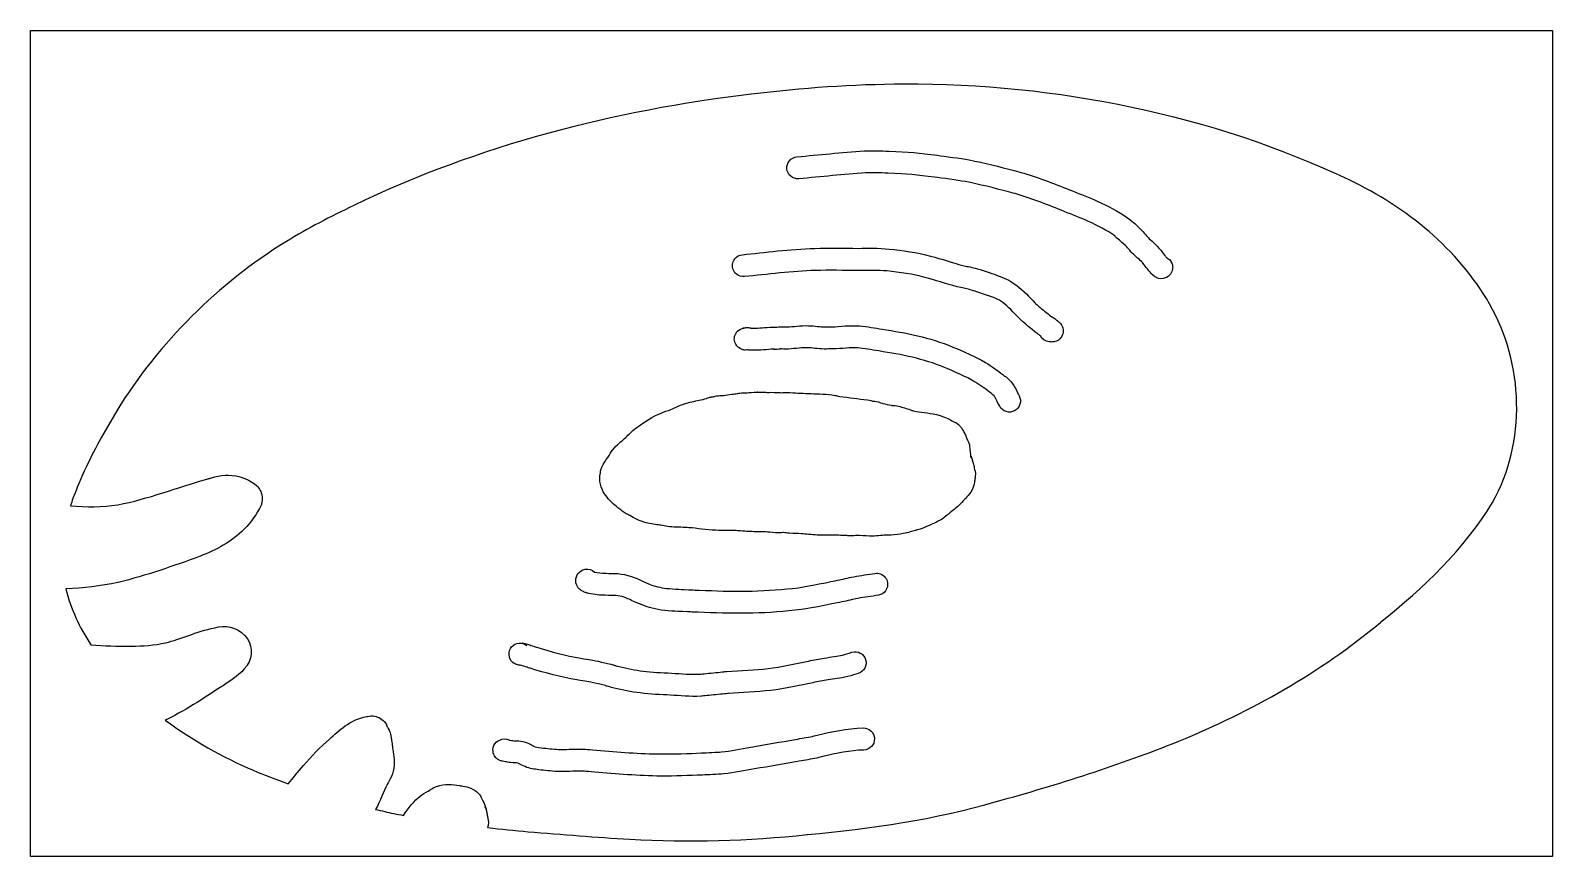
# Model space of a CAD drawing. Header units: millimetres. Extents: x 0 to 331, y 1 to 1072.
# Drawn here: x 0.5 to 331.5, y 578.5 to 758.2 of the extents above; entities that cross this region are included whole.
import ezdxf

# ---------------------------------------------------------------- set-up
doc = ezdxf.new("R2010")
doc.units = ezdxf.units.MM
doc.layers.add('Calque_1', color=7, linetype='CONTINUOUS')

msp = doc.modelspace()

# ---------------------------------------------------------------- linework, layer by layer
at = {"layer": 'Calque_1', "color": 5}
msp.add_lwpolyline([(0.499998, 758.20889), (158.07849, 758.20889), (331.49995, 758.20889), (331.49995, 578.51547), (0.499998, 578.51547)], close=True, dxfattribs=at)
at = {"layer": 'Calque_1', "color": 7}
for points in [[(190.3859, 746.50077), (190.3849, 746.50277)], [(157.25926, 744.33552), (157.24906, 744.33352)], [(287.29727, 725.68829), (287.29627, 725.69029)], [(248.40334, 708.09307), (248.40347, 708.09312)], [(317.76884, 698.76858), (317.76684, 698.77158), (317.7665, 698.77183)], [(224.67967, 694.1886), (224.67534, 694.18603)], [(224.93387, 692.0499), (224.69896, 691.56996)], [(214.50585, 680.68158), (214.50685, 680.67958)], [(214.50657, 680.68084), (214.50585, 680.68158)], [(19.252503, 675.50277), (15.918243, 669.74267)], [(203.50067, 670.84226), (203.50428, 670.84266)], [(203.50428, 670.84266), (203.50328, 670.84466)], [(39.358296, 660.73214), (39.184916, 660.67684)], [(157.05721, 649.21674), (157.04601, 649.21607)], [(182.12606, 621.35086), (182.12499, 621.35068)], [(183.82791, 605.0664), (183.82653, 605.06492)], [(99.5966, 588.7929), (99.3913, 589.30449)], [(108.74076, 583.92554), (108.75196, 583.92621)]]:
    msp.add_lwpolyline(points, dxfattribs=at)
for points in [[(70.792853, 720.14448)], [(248.40347, 708.09312)], [(224.67534, 694.18603)], [(186.37364, 639.24821)], [(182.12499, 621.35068)], [(183.28557, 605.82975)]]:
    msp.add_lwpolyline(points, close=True, dxfattribs=at)
for points in [[(190.3849, 746.50277), (179.33079, 746.48387), (168.26958, 745.66889), (157.25926, 744.33552)], [(287.29627, 725.69029), (257.1749, 739.91402), (223.69466, 746.61691), (190.3859, 746.50077)], [(157.24906, 744.33352), (127.37934, 740.80499), (97.866893, 733.17525), (70.792853, 720.14448)], [(167.17689, 730.72176), (171.99303, 731.14277), (176.86035, 731.69312), (181.80685, 731.99953)], [(181.80685, 731.99953), (183.68756, 732.11604), (185.47447, 732.01643), (187.15416, 731.94753)], [(187.15416, 731.94753), (191.57166, 731.76613), (193.68937, 731.56036), (197.7155, 731.05409)], [(164.99511, 728.12192), (164.879706, 729.442315), (165.856501, 730.606279), (167.17689, 730.72176)], [(197.7155, 731.05409), (199.29489, 730.85551), (202.74838, 730.3939), (204.62301, 730.04533)], [(204.62301, 730.04533), (207.9829, 729.42063), (211.22996, 728.57596), (214.43117, 727.7259)], [(167.59496, 725.94005), (166.274529, 725.824642), (165.110545, 726.801491), (164.99511, 728.12192)], [(182.10365, 727.20866), (177.31899, 726.91233), (172.4917, 726.36805), (167.59496, 725.94005)], [(186.95765, 727.15106), (185.2397, 727.22166), (183.61692, 727.30237), (182.10365, 727.20866)], [(197.11649, 726.29137), (193.1338, 726.79224), (191.29355, 726.97326), (186.95765, 727.15106)], [(203.74589, 725.32611), (202.18748, 725.61596), (198.63028, 726.101), (197.11649, 726.29137)], [(213.19948, 723.08661), (210.01561, 723.93204), (206.88651, 724.7422), (203.74589, 725.32611)], [(214.43117, 727.7259), (215.03736, 727.56495), (215.73577, 727.40786), (216.50225, 727.17328)], [(216.50225, 727.17328), (220.15808, 726.0542), (223.67031, 724.68224), (227.11883, 723.28523)], [(317.7665, 698.77183), (310.92061, 710.64926), (299.74414, 719.75366), (287.29727, 725.68829)], [(215.09685, 722.58348), (214.55458, 722.74951), (213.91615, 722.89631), (213.19948, 723.08661)], [(225.31602, 718.83594), (221.90652, 720.21737), (218.52443, 721.53432), (215.09685, 722.58348)], [(227.11883, 723.28523), (228.73722, 722.6295), (230.82481, 721.85809), (232.60472, 721.03558)], [(70.792853, 720.14448), (65.779823, 717.70211), (60.848753, 715.16156), (56.152413, 712.30046)], [(230.59059, 716.67852), (229.08381, 717.37495), (227.04077, 718.13719), (225.31602, 718.83594)], [(232.60472, 721.03558), (234.72389, 720.05628), (237.0312, 718.8953), (239.09751, 717.43156)], [(236.32216, 713.51455), (234.6654, 714.68814), (232.59272, 715.75333), (230.59059, 716.67852)], [(239.09751, 717.43156), (240.5426, 716.40797), (240.90472, 715.96236), (241.83971, 715.03532)], [(241.83971, 715.03532), (242.72079, 714.16184), (243.29345, 713.36796), (243.79306, 712.87881)], [(56.152413, 712.30046), (41.253123, 703.10517), (28.512043, 690.37238), (19.252503, 675.50277)], [(238.4595, 711.62657), (239.1088, 710.98275), (235.4341, 714.14372), (236.32216, 713.51455)], [(243.79306, 712.87881), (244.09637, 712.58186), (244.61619, 712.19371), (245.22594, 711.58239)], [(153.17483, 706.80071), (153.110941, 707.434045), (153.301273, 708.066819), (153.70395, 708.559816)], [(153.70395, 708.559816), (154.106626, 709.052813), (154.688661, 709.365646), (155.322, 709.42949)], [(155.322, 709.42949), (160.01607, 709.90332), (165.81855, 710.66293), (171.0294, 710.79348)], [(171.0294, 710.79348), (174.22739, 710.87358), (177.37785, 710.81398), (180.47817, 710.81208)], [(180.47817, 710.81208), (182.57856, 710.81108), (184.86193, 710.90038), (187.23708, 710.6603)], [(187.23708, 710.6603), (190.18355, 710.36247), (193.24952, 709.93326), (196.23921, 709.13756)], [(196.23921, 709.13756), (198.71525, 708.47852), (201.01007, 707.66578), (203.22782, 707.10153)], [(240.43443, 709.4491), (239.54072, 710.32404), (238.9631, 711.12732), (238.4595, 711.62657)], [(241.82701, 708.19267), (241.54053, 708.47987), (241.03812, 708.85807), (240.43443, 709.4491)], [(245.22594, 711.58239), (246.19102, 710.61503), (246.49963, 710.1343), (247.12499, 709.35874)], [(247.12499, 709.35874), (247.21099, 709.25178), (247.37145, 709.04986), (247.5483, 708.84055)], [(247.5483, 708.84055), (247.5792, 708.80705), (247.6109, 708.77815), (247.6472, 708.74135)], [(247.6472, 708.74135), (247.941806, 708.580509), (248.199399, 708.359661), (248.40334, 708.09307)], [(154.04473, 705.182606), (153.551636, 705.585256), (153.238717, 706.167317), (153.17483, 706.80071)], [(155.80407, 704.65373), (155.17069, 704.58971), (154.537824, 704.779956), (154.04473, 705.182606)], [(171.14975, 705.99502), (166.32308, 705.87407), (160.60855, 705.13853), (155.80407, 704.65373)], [(180.47554, 706.01192), (177.31748, 706.01392), (174.20805, 706.07172), (171.14975, 705.99502)], [(186.75435, 705.8843), (184.82117, 706.07966), (182.69536, 706.01047), (180.47554, 706.01192)], [(195.00458, 704.49908), (192.39252, 705.1943), (189.56983, 705.59974), (186.75435, 705.8843)], [(203.22782, 707.10153), (203.9781, 706.9106), (204.89759, 706.7658), (205.94373, 706.49218)], [(205.94373, 706.49218), (207.13643, 706.18017), (209.58638, 705.36172), (210.55796, 705.0061)], [(243.38813, 706.34554), (242.6493, 707.26164), (242.61358, 707.4041), (241.82701, 708.19267)], [(243.88284, 705.74087), (243.64372, 706.02305), (243.4226, 706.30263), (243.38813, 706.34554)], [(244.84378, 704.77287), (244.17616, 705.26963), (244.12144, 705.45841), (243.88284, 705.74087)], [(248.88117, 706.47913), (248.85097, 706.05389), (248.5669, 704.98826), (247.55778, 704.47391)], [(248.40347, 708.09312), (248.607566, 707.826489), (248.753443, 707.519999), (248.83167, 707.19346)], [(248.83167, 707.19346), (248.85637, 707.07674), (248.91187, 706.90462), (248.88117, 706.47913)], [(202.04454, 702.44972), (199.54262, 703.08637), (197.23101, 703.90659), (195.00458, 704.49908)], [(204.72944, 701.84873), (203.99068, 702.0419), (203.08215, 702.18572), (202.04454, 702.44972)], [(208.90838, 700.49859), (209.3814, 700.32544), (204.59035, 701.88503), (204.72944, 701.84873)], [(210.55796, 705.0061), (212.25098, 704.38651), (213.27454, 703.97604), (214.77433, 702.88633)], [(214.77433, 702.88633), (216.56657, 701.58407), (217.72073, 700.15582), (218.91018, 698.99502)], [(245.47804, 704.40511), (245.14268, 704.54537), (244.98923, 704.66475), (244.84378, 704.77287)], [(247.55778, 704.47391), (246.54876, 703.95959), (245.8135, 704.2649), (245.47804, 704.40511)], [(211.95271, 699.003), (210.72097, 699.89803), (210.62277, 699.87112), (208.90838, 700.49859)], [(215.55768, 695.56), (214.13264, 696.95065), (213.14331, 698.13802), (211.95271, 699.003)], [(218.91018, 698.99502), (219.52124, 698.39864), (220.56239, 697.51551), (221.33141, 696.91173)], [(318.42272, 655.54463), (325.89146, 668.5844), (325.23035, 685.77567), (317.76884, 698.76858)], [(218.36814, 693.13634), (217.48379, 693.83068), (216.39784, 694.74), (215.55768, 695.56)], [(221.33141, 696.91173), (222.01912, 696.37178), (222.3696, 696.09814), (222.56548, 695.94627)], [(222.56548, 695.94627), (222.58538, 695.93377), (222.64788, 695.90547), (222.66697, 695.89447)], [(222.68207, 695.88847), (222.67707, 695.89647), (222.61407, 695.91617), (222.60057, 695.92367)], [(222.60057, 695.92367), (222.60357, 695.91867), (222.62777, 695.90257), (222.63217, 695.89897)], [(222.63217, 695.89897), (222.72467, 695.82677), (222.78692, 695.78294), (222.73097, 695.82177)], [(222.66697, 695.89447), (222.66797, 695.89147), (222.67197, 695.88647), (222.68207, 695.88847)], [(222.73097, 695.82177), (222.72497, 695.83177), (222.73063, 695.84237), (222.72697, 695.85557)], [(222.72697, 695.85557), (222.98114, 695.69693), (223.1547, 695.57012), (223.63628, 695.217)], [(223.63628, 695.217), (223.87097, 695.0449), (224.05746, 694.88489), (224.21999, 694.72878)], [(153.87459, 689.9756), (153.27575, 691.10281), (153.68325, 691.8404), (153.82159, 692.13667)], [(153.82159, 692.13667), (154.21756, 692.98483), (154.54311, 693.10436), (154.27781, 692.80166)], [(154.27781, 692.80166), (154.641911, 693.157871), (155.109903, 693.389002), (155.61407, 693.46161)], [(155.44955, 693.44591), (155.51525, 693.46411), (155.57884, 693.48121), (155.70501, 693.50561)], [(155.61407, 693.46161), (155.56807, 693.45561), (155.47949, 693.45361), (155.44955, 693.44591)], [(155.70501, 693.50561), (155.828046, 693.534329), (155.953159, 693.553288), (156.07918, 693.56231)], [(156.07918, 693.56231), (156.12888, 693.57621), (156.07882, 693.59291), (156.39207, 693.59621)], [(156.39207, 693.59621), (156.53298, 693.59721), (156.75107, 693.60821), (157.14153, 693.48649)], [(157.14153, 693.48649), (157.14353, 693.48249), (157.15783, 693.47849), (157.16203, 693.47499)], [(157.16203, 693.47499), (158.34598, 693.39649), (159.7223, 693.53609), (161.2644, 693.63627)], [(161.2644, 693.63627), (161.65648, 693.66177), (162.03804, 693.66747), (162.40734, 693.66067)], [(162.40734, 693.66067), (162.54028, 693.65867), (162.52897, 693.65767), (162.61809, 693.65667)], [(162.61809, 693.65667), (162.74084, 693.67847), (162.88893, 693.70277), (163.17726, 693.72357)], [(163.17726, 693.72357), (164.15365, 693.79377), (164.80416, 693.69277), (165.10823, 693.70707)], [(165.10823, 693.70707), (166.36167, 693.76607), (167.88728, 694.04463), (169.67886, 693.98953)], [(169.67886, 693.98953), (171.10202, 693.94573), (172.2697, 693.73526), (173.20594, 693.71364)], [(173.20594, 693.71364), (173.65538, 693.70334), (174.19662, 693.73174), (174.82887, 693.74484)], [(174.82887, 693.74484), (176.52013, 693.78004), (178.47852, 694.11346), (180.77357, 693.93451)], [(180.77357, 693.93451), (182.56998, 693.79444), (184.19501, 693.45461), (185.69226, 693.2275)], [(185.69226, 693.2275), (190.94018, 692.43164), (195.94323, 691.4683), (201.11047, 689.33757)], [(219.69241, 692.09945), (219.47464, 692.26783), (219.09216, 692.56792), (218.36814, 693.13634)], [(219.9627, 691.89689), (219.84984, 691.97639), (219.80094, 692.01506), (219.69241, 692.09945)], [(220.13173, 691.77012), (220.01187, 691.83772), (219.99765, 691.87235), (219.9627, 691.89689)], [(224.21999, 694.72878), (224.30099, 694.65048), (224.3725, 694.58062), (224.47173, 694.46475)], [(224.47173, 694.46475), (224.52133, 694.40675), (224.57443, 694.35087), (224.67967, 694.1886)], [(224.67534, 694.18603), (224.73234, 694.10733), (224.7977, 694.0121), (224.90287, 693.74994)], [(224.90287, 693.74994), (224.95547, 693.61885), (225.0246, 693.44511), (225.06024, 693.11758)], [(225.04464, 692.48323), (225.02384, 692.35134), (224.9339, 692.05003), (224.93387, 692.0499)], [(225.06024, 693.11758), (225.07754, 692.95357), (225.08634, 692.74698), (225.04464, 692.48323)], [(155.14124, 688.8565), (154.73513, 689.01189), (154.17418, 689.41209), (153.87459, 689.9756)], [(156.02117, 688.69682), (155.82424, 688.69582), (155.54744, 688.70082), (155.14124, 688.8565)], [(156.41468, 688.73662), (156.29895, 688.72112), (156.24379, 688.69802), (156.02117, 688.69682)], [(156.75047, 688.68822), (156.63463, 688.69722), (156.51895, 688.72482), (156.41468, 688.73662)], [(161.57627, 688.84708), (160.16816, 688.75558), (158.54734, 688.55713), (156.75047, 688.68822)], [(162.31945, 688.86208), (162.06009, 688.86708), (161.81153, 688.86241), (161.57627, 688.84708)], [(162.88038, 688.82368), (161.98313, 688.76098), (161.79085, 688.87178), (162.31945, 688.86208)], [(163.63598, 688.93295), (163.65658, 688.91725), (163.40565, 688.86045), (162.88038, 688.82368)], [(165.33377, 688.91305), (164.47742, 688.87265), (163.92979, 688.93485), (163.63598, 688.93295)], [(169.53121, 689.19186), (168.39971, 689.22666), (166.99819, 688.99139), (165.33377, 688.91305)], [(173.09539, 688.91473), (171.65831, 688.94783), (170.47801, 689.16275), (169.53121, 689.19186)], [(174.9283, 688.94603), (174.40891, 688.93523), (173.79774, 688.89863), (173.09539, 688.91473)], [(180.40006, 689.14966), (178.85212, 689.27037), (177.06672, 688.99059), (174.9283, 688.94603)], [(184.9724, 688.48254), (183.30862, 688.73488), (181.7984, 689.04067), (180.40006, 689.14966)], [(199.2803, 684.90034), (194.64967, 686.80961), (190.09786, 687.70518), (184.9724, 688.48254)], [(201.11047, 689.33757), (203.0684, 688.53034), (206.1181, 687.22631), (208.16159, 685.99027)], [(222.00096, 690.45591), (221.19594, 690.550237), (220.492915, 691.044517), (220.13173, 691.77012)], [(222.37463, 690.44131), (222.18894, 690.44531), (222.01392, 690.45541), (222.00096, 690.45591)], [(222.72402, 690.44531), (222.56036, 690.43631), (222.46741, 690.43931), (222.37463, 690.44131)], [(223.09956, 690.49021), (222.89634, 690.45141), (222.80576, 690.44971), (222.72402, 690.44531)], [(223.5623, 690.62611), (223.32906, 690.53211), (223.20116, 690.50964), (223.09956, 690.49021)], [(224.69896, 691.56996), (224.22664, 690.82765), (223.79563, 690.72017), (223.5623, 690.62611)], [(208.16159, 685.99027), (209.53573, 685.15919), (210.7906, 684.24089), (211.98363, 683.33912)], [(205.67666, 681.88391), (204.22735, 682.76058), (201.14123, 684.1329), (199.2803, 684.90034)], [(209.0889, 679.51053), (207.93987, 680.37912), (206.81471, 681.19556), (205.67666, 681.88391)], [(211.98363, 683.33912), (212.49684, 682.95119), (213.27029, 682.43495), (213.96653, 681.49622)], [(148.75851, 678.52849), (148.82461, 678.54199), (149.01495, 678.55309), (149.16697, 678.56619)], [(149.16697, 678.56619), (149.16797, 678.58419), (149.43336, 678.70198), (150.10942, 678.76301)], [(150.10942, 678.76301), (150.57813, 678.80541), (150.87317, 678.80001), (150.99852, 678.78161)], [(150.99852, 678.78161), (151.08012, 678.79421), (151.08822, 678.79821), (151.20649, 678.81521)], [(151.20649, 678.81521), (151.75778, 678.89371), (152.36489, 678.9946), (152.99179, 679.08397)], [(152.99179, 679.08397), (153.39326, 679.14117), (153.79447, 679.18007), (154.19464, 679.20917)], [(154.19464, 679.20917), (154.31592, 679.25387), (154.61611, 679.31777), (155.15375, 679.35775)], [(155.15375, 679.35775), (155.80299, 679.40605), (156.11399, 679.35375), (156.12253, 679.32095)], [(156.12253, 679.32095), (156.36016, 679.35375), (156.89994, 679.47985), (157.85512, 679.53122)], [(157.85512, 679.53122), (158.51943, 679.56702), (158.77679, 679.49822), (158.62396, 679.49772)], [(158.62396, 679.49772), (158.95504, 679.49872), (158.87568, 679.49972), (159.06637, 679.51982)], [(159.06637, 679.51982), (159.25718, 679.54012), (159.65843, 679.55532), (160.09036, 679.52782)], [(160.09036, 679.52782), (160.5926, 679.49612), (160.81332, 679.45342), (160.75852, 679.45472)], [(160.75852, 679.45472), (160.70932, 679.45572), (160.94827, 679.49262), (161.47817, 679.49602)], [(161.47817, 679.49602), (162.49863, 679.50302), (163.38924, 679.42612), (164.144, 679.41812)], [(164.144, 679.41812), (164.1811, 679.41792), (164.48665, 679.46542), (165.06157, 679.44722)], [(165.06157, 679.44722), (166.67639, 679.39632), (168.2084, 679.27255), (169.6655, 679.22858)], [(169.6655, 679.22858), (171.24926, 679.18078), (172.98902, 679.17188), (174.79353, 678.93837)], [(174.79353, 678.93837), (175.32666, 678.86937), (175.69989, 678.78871), (175.91992, 678.73601)], [(175.91992, 678.73601), (176.14004, 678.68331), (176.17585, 678.66931), (176.53506, 678.61736)], [(176.53506, 678.61736), (178.47143, 678.33746), (180.47255, 678.11882), (182.516, 677.82847)], [(210.11061, 678.63788), (210.00246, 678.78321), (209.65254, 679.08448), (209.0889, 679.51053)], [(211.2705, 676.4469), (210.71566, 677.4719), (210.40111, 678.24692), (210.11061, 678.63788)], [(213.96653, 681.49622), (214.17399, 681.21689), (214.35147, 680.94349), (214.50657, 680.68084)], [(214.50685, 680.67958), (214.65918, 680.41574), (214.79258, 680.16468), (214.913, 679.9301)], [(214.913, 679.9301), (215.14778, 679.45744), (215.32171, 679.0462), (215.49114, 678.73273)], [(215.49114, 678.73273), (215.794409, 678.173025), (215.862889, 677.515763), (215.681512, 676.905563)], [(135.03352, 673.62967), (136.71009, 674.71737), (138.38329, 675.24009), (139.79332, 675.77865)], [(139.79332, 675.77865), (140.72702, 676.13524), (141.88943, 676.80329), (143.46946, 677.22799)], [(143.46946, 677.22799), (144.68206, 677.55391), (145.75985, 677.70192), (146.62463, 677.91349)], [(146.62463, 677.91349), (146.7955, 677.95529), (147.0637, 678.04239), (147.40802, 678.14321)], [(147.40802, 678.14321), (147.48952, 678.17611), (147.66292, 678.2577), (148.04946, 678.3572)], [(148.04946, 678.3572), (148.38468, 678.4436), (148.55563, 678.48769), (148.75851, 678.52849)], [(182.516, 677.82847), (183.15501, 677.73767), (183.46795, 677.62044), (183.59607, 677.57012)], [(183.59607, 677.57012), (183.64567, 677.56812), (183.68327, 677.56512), (183.81945, 677.56612)], [(183.81945, 677.56612), (184.1305, 677.56912), (184.75348, 677.52012), (185.38382, 677.22637)], [(185.38382, 677.22637), (185.56349, 677.16297), (185.88078, 677.06421), (185.84355, 677.07409)], [(185.84355, 677.07409), (186.47656, 676.90729), (187.07938, 676.76597), (187.65173, 676.67282)], [(187.65173, 676.67282), (187.8322, 676.64342), (188.24876, 676.63592), (188.88368, 676.52842)], [(188.88368, 676.52842), (189.85041, 676.36481), (190.74564, 676.08242), (191.53043, 675.80333)], [(191.53043, 675.80333), (192.05383, 675.61717), (192.24414, 675.52034), (192.11999, 675.55537)], [(192.11999, 675.55537), (192.32708, 675.49687), (192.68826, 675.4387), (193.19177, 675.334)], [(193.19177, 675.334), (194.49606, 675.0629), (196.27691, 675.05618), (198.29657, 674.44322)], [(212.696779, 675.28906), (212.086611, 675.470574), (211.573554, 675.887069), (211.2705, 676.4469)], [(214.52401, 675.47904), (213.964233, 675.175885), (213.306947, 675.107546), (212.696779, 675.28906)], [(215.681512, 676.905563), (215.500136, 676.295363), (215.083763, 675.78222), (214.52401, 675.47904)], [(132.22656, 671.75487), (133.20405, 672.48021), (134.1653, 673.06647), (135.03352, 673.62967)], [(198.29657, 674.44322), (199.88043, 673.9625), (200.26938, 673.62902), (201.13841, 673.14041)], [(201.13841, 673.14041), (201.17111, 673.12181), (202.09657, 672.98063), (202.9495, 671.74491)], [(15.918243, 669.74267), (13.576049, 665.41587), (11.458143, 661.00439), (9.754343, 656.44926)], [(127.48052, 667.40244), (128.40068, 668.41888), (129.32548, 669.09768), (129.97447, 669.7004)], [(129.97447, 669.7004), (130.54447, 670.22973), (131.21278, 671.00259), (132.22656, 671.75487)], [(202.9495, 671.74491), (203.16253, 671.43594), (203.34317, 671.13306), (203.50067, 670.84226)], [(203.50328, 670.84466), (203.97579, 669.97224), (204.23144, 669.20144), (204.49463, 668.66558)], [(204.49463, 668.66558), (204.622582, 668.405335), (204.702313, 668.124057), (204.72996, 667.83538)], [(125.0526, 663.81793), (125.50428, 664.60719), (125.97406, 665.23932), (126.31376, 665.76454)], [(126.31376, 665.76454), (126.66571, 666.30855), (126.86494, 666.72246), (127.48052, 667.40244)], [(204.72996, 667.83538), (204.82236, 666.86545), (204.88741, 666.05368), (205.00451, 665.28245)], [(205.00451, 665.28245), (204.91121, 665.89685), (205.15779, 665.63115), (205.45973, 664.29398)], [(124.43341, 661.98), (124.49461, 662.24915), (124.53001, 662.90455), (125.0526, 663.81793)], [(205.45973, 664.29398), (205.49643, 664.13047), (205.50333, 664.10252), (205.51933, 664.03479)], [(205.51933, 664.03479), (205.6239, 663.79167), (205.7174, 663.47492), (205.72122, 663.07011)], [(205.72122, 663.07011), (205.72154, 663.03551), (205.70992, 663.02571), (205.70932, 662.99281)], [(205.70932, 662.99281), (205.83386, 662.6911), (206.05543, 662.22134), (205.95828, 661.13221)], [(19.501216, 655.04022), (26.042996, 656.24053), (32.473636, 658.83373), (39.358296, 660.73214)], [(39.184916, 660.67684), (40.977766, 661.32095), (43.033356, 661.69276), (45.170816, 661.31096)], [(45.170816, 661.31096), (45.189458, 661.307614), (45.208059, 661.304047), (45.226616, 661.30026)], [(45.226616, 661.30026), (46.686876, 661.00322), (48.349506, 660.44226), (49.733986, 659.13848)], [(49.733986, 659.13848), (50.055396, 658.84317), (50.295486, 658.50973), (50.467666, 658.17351)], [(125.36333, 657.40312), (124.54697, 658.6211), (124.05878, 660.33208), (124.43341, 661.98)], [(205.69987, 659.50019), (205.31013, 657.62043), (204.19776, 656.82491), (203.67022, 656.28644)], [(205.80504, 660.19043), (205.79904, 660.07835), (205.78314, 659.90196), (205.69987, 659.50019)], [(205.95828, 661.13221), (205.91878, 660.68987), (205.85731, 660.39589), (205.80504, 660.19043)], [(9.739583, 656.41086), (9.543533, 655.91303), (9.397164, 655.35295), (9.221236, 654.83227)], [(9.754343, 656.44926), (9.749533, 656.436418), (9.744613, 656.423618), (9.739583, 656.41086)], [(50.467666, 658.17351), (50.644536, 657.82915), (50.752006, 657.48302), (50.812516, 657.17741)], [(50.848716, 655.63255), (50.817969, 655.39854), (50.752875, 655.170344), (50.655536, 654.95533)], [(50.812516, 657.17741), (50.932786, 656.5665), (50.905216, 656.06208), (50.848716, 655.63255)], [(127.9334, 654.62405), (126.88132, 655.4265), (126.04299, 656.38972), (125.36333, 657.40312)], [(203.0481, 655.50778), (202.28683, 654.68595), (201.48341, 654.08291), (200.81861, 653.57017)], [(203.67022, 656.28644), (203.70292, 656.31974), (203.53998, 656.03882), (203.0481, 655.50778)], [(294.09255, 629.47692), (303.50135, 637.03441), (312.36942, 645.37205), (318.42272, 655.54463)], [(9.221236, 654.83227), (12.645368, 654.4623), (16.108516, 654.50895), (19.501216, 655.04022)], [(50.655536, 654.95533), (49.751386, 652.95757), (48.452336, 651.22858), (46.980226, 649.75916)], [(128.61243, 654.17653), (128.66463, 654.13613), (128.41695, 654.25513), (127.9334, 654.62405)], [(129.59144, 653.35203), (128.91961, 653.81108), (128.64343, 654.15264), (128.61243, 654.17653)], [(130.81064, 652.67992), (130.67158, 652.75872), (130.22556, 652.91871), (129.59144, 653.35203)], [(134.41373, 651.13038), (132.97247, 651.48192), (131.81391, 652.1092), (130.81064, 652.67992)], [(199.15034, 652.22331), (198.04478, 651.387), (196.92986, 650.96868), (196.06172, 650.61314)], [(200.81861, 653.57017), (200.35681, 653.21383), (199.82143, 652.73095), (199.15034, 652.22331)], [(46.980226, 649.75916), (44.226166, 646.92512), (40.791366, 645.16897), (37.455166, 643.85945)], [(137.33699, 650.60555), (136.65453, 650.71341), (135.30296, 650.91359), (134.41373, 651.13038)], [(140.38711, 650.18318), (139.38145, 650.25408), (137.91544, 650.51404), (137.33699, 650.60555)], [(141.96638, 650.14318), (141.54302, 650.15218), (141.02082, 650.13818), (140.38711, 650.18318)], [(143.69772, 650.04958), (143.17762, 650.09038), (142.59756, 650.10928), (141.96638, 650.14318)], [(149.55899, 649.48576), (147.44012, 649.59116), (145.50099, 649.90822), (143.69772, 650.04958)], [(153.93522, 649.41846), (152.63206, 649.47576), (151.16535, 649.40586), (149.55899, 649.48576)], [(155.32576, 649.29937), (154.76614, 649.34647), (154.3039, 649.40229), (153.93522, 649.41846)], [(155.41356, 649.29337), (155.384259, 649.294833), (155.354988, 649.296834), (155.32576, 649.29937)], [(157.04601, 649.21607), (156.49289, 649.24037), (155.9488, 649.26787), (155.41356, 649.29337)], [(158.74512, 649.14884), (158.18252, 649.17154), (157.62002, 649.19414), (157.05721, 649.21674)], [(158.83052, 649.14684), (158.802044, 649.147), (158.773573, 649.147667), (158.74512, 649.14884)], [(160.36196, 649.14084), (159.92994, 649.15694), (159.4189, 649.14384), (158.83052, 649.14684)], [(162.4936, 648.96153), (161.62216, 649.01593), (160.91485, 649.1202), (160.36196, 649.14084)], [(163.26249, 648.91553), (163.10078, 648.92353), (162.86133, 648.93853), (162.4936, 648.96153)], [(163.47393, 648.90653), (163.39883, 648.90853), (163.34334, 648.91053), (163.26249, 648.91553)], [(163.6667, 648.90744), (163.53401, 648.90244), (163.51131, 648.90544), (163.47393, 648.90653)], [(164.08344, 648.97324), (163.87192, 648.92944), (163.71622, 648.90944), (163.6667, 648.90744)], [(164.53727, 648.95714), (164.22437, 648.97114), (164.30885, 648.96514), (164.08344, 648.97324)], [(165.57243, 648.82919), (164.92883, 648.87399), (164.58756, 648.95483), (164.53727, 648.95714)], [(168.11706, 648.73259), (167.41635, 648.78029), (166.56548, 648.76019), (165.57243, 648.82919)], [(192.93795, 649.46809), (192.30124, 649.29311), (191.43825, 648.93625), (190.26357, 648.75166)], [(193.12137, 649.51819), (192.92187, 649.49869), (193.13467, 649.52119), (193.17117, 649.52819)], [(193.17117, 649.52819), (193.20777, 649.53519), (193.13227, 649.52119), (192.93795, 649.46809)], [(194.38253, 649.87219), (193.84322, 649.6749), (193.52051, 649.55725), (193.12137, 649.51819)], [(196.06172, 650.61314), (195.71619, 650.47162), (195.1723, 650.16107), (194.38253, 649.87219)], [(171.58922, 648.45363), (170.30108, 648.50553), (169.14806, 648.66245), (168.11706, 648.73259)], [(174.45926, 648.42193), (173.63881, 648.43363), (172.58756, 648.41293), (171.58922, 648.45363)], [(177.92827, 648.34583), (176.80023, 648.39083), (175.6363, 648.40523), (174.45926, 648.42193)], [(178.86681, 648.28503), (178.31934, 648.28568), (178.0077, 648.34263), (177.92827, 648.34583)], [(180.1245, 648.34103), (179.91807, 648.34058), (179.49939, 648.28413), (178.86681, 648.28503)], [(182.97326, 648.23145), (181.92907, 648.27085), (180.9795, 648.34293), (180.1245, 648.34103)], [(186.53473, 648.41579), (185.57664, 648.36489), (184.38648, 648.17808), (182.97326, 648.23145)], [(187.65618, 648.42779), (187.01141, 648.37839), (186.63544, 648.42079), (186.53473, 648.41579)], [(190.26357, 648.75166), (189.43621, 648.62169), (188.56802, 648.49764), (187.65618, 648.42779)], [(37.399766, 643.83935), (31.606076, 641.72872), (25.709336, 639.63977), (19.568726, 638.14702)], [(37.455166, 643.85945), (37.436782, 643.852524), (37.418314, 643.845823), (37.399766, 643.83935)], [(119.36313, 637.37061), (119.17533, 637.71789), (118.99453, 638.29764), (119.09261, 638.92757)], [(119.09261, 638.92757), (119.19061, 639.55745), (119.55542, 640.08316), (119.86375, 640.36691)], [(119.86375, 640.36691), (120.48032, 640.93438), (120.84695, 640.94796), (121.12891, 641.01259)], [(121.12891, 641.01259), (121.869641, 641.133767), (122.624408, 640.901427), (123.16876, 640.38466)], [(123.16876, 640.38466), (123.98574, 640.21282), (124.55601, 640.17307), (125.64989, 640.13561)], [(125.64989, 640.13561), (127.35139, 640.07751), (129.04313, 640.19911), (131.22906, 639.43281)], [(131.22906, 639.43281), (132.89254, 638.84979), (132.98161, 638.6551), (134.21683, 638.14085)], [(175.99195, 638.60562), (177.07685, 638.82793), (178.25294, 639.14149), (179.55388, 639.38158)], [(179.55388, 639.38158), (181.13376, 639.67315), (182.6671, 639.87552), (184.1337, 640.1079)], [(184.1337, 640.1079), (184.980292, 640.241878), (185.834075, 639.914196), (186.37364, 639.24821)], [(186.37363, 639.2482), (186.638805, 638.920828), (186.813132, 638.529421), (186.87909, 638.11332)], [(19.516726, 638.13502), (15.788696, 637.31637), (11.998895, 636.90869), (8.202298, 636.75879)], [(8.202298, 636.75879), (9.255023, 632.45681), (11.145341, 628.33509), (13.656585, 624.59568)], [(19.568726, 638.14702), (19.551438, 638.142827), (19.534103, 638.138827), (19.516726, 638.13502)], [(120.25499, 636.41286), (120.04745, 636.54973), (119.73899, 636.67621), (119.36313, 637.37061)], [(120.75232, 636.13967), (120.61407, 636.20317), (120.46255, 636.27596), (120.25499, 636.41286)], [(121.42643, 635.87727), (121.24676, 635.93727), (121.02813, 636.01234), (120.75232, 636.13967)], [(121.65708, 635.80337), (121.59388, 635.82277), (121.51628, 635.84727), (121.42643, 635.87727)], [(121.89199, 635.73967), (121.56834, 635.81387), (121.72068, 635.78417), (121.65708, 635.80337)], [(125.48467, 635.33876), (124.25778, 635.38086), (123.21077, 635.43766), (121.89199, 635.73967)], [(134.21683, 638.14085), (135.80424, 637.47978), (136.29895, 637.27431), (137.90254, 636.966)], [(137.90254, 636.966), (138.70916, 636.81091), (141.435, 636.66701), (142.56832, 636.60405)], [(142.56832, 636.60405), (144.43722, 636.50061), (144.28377, 636.50485), (144.44321, 636.50685)], [(144.44321, 636.50685), (144.60276, 636.50885), (144.97361, 636.50885), (147.32572, 636.40479)], [(147.32572, 636.40479), (154.11579, 636.10365), (160.82626, 636.15037), (167.4709, 637.00071)], [(167.4709, 637.00071), (169.021, 637.19906), (175.23033, 638.44959), (175.99195, 638.60562)], [(186.450443, 636.327123), (186.076346, 635.812125), (185.512986, 635.466833), (184.8843, 635.36721)], [(186.87909, 638.11332), (186.97873, 637.484636), (186.824541, 636.84212), (186.450443, 636.327123)], [(129.64045, 634.90315), (128.30363, 635.37178), (127.45528, 635.27137), (125.48467, 635.33876)], [(132.37091, 633.70965), (130.8557, 634.34067), (131.0407, 634.41224), (129.64045, 634.90315)], [(136.99593, 632.25248), (135.11844, 632.61339), (133.99587, 633.03293), (132.37091, 633.70965)], [(142.30218, 631.81158), (141.32552, 631.86578), (138.77152, 631.91108), (136.99593, 632.25248)], [(168.07936, 632.23941), (161.05394, 631.3404), (154.06373, 631.3012), (147.11259, 631.60952)], [(176.95487, 633.90337), (176.19636, 633.74795), (170.38062, 632.53391), (168.07936, 632.23941)], [(180.42431, 634.66173), (179.366, 634.46638), (178.22007, 634.16259), (176.95487, 633.90337)], [(184.8843, 635.36721), (183.33753, 635.1221), (181.84464, 634.92384), (180.42431, 634.66173)], [(40.578836, 628.28055), (42.779156, 628.92948), (45.344356, 628.51401), (47.086946, 626.60975)], [(144.50371, 631.70782), (144.37854, 631.70582), (144.17651, 631.70755), (142.30218, 631.81158)], [(147.11259, 631.60952), (144.77862, 631.71308), (144.62888, 631.70942), (144.50371, 631.70782)], [(250.22288, 603.60779), (266.00359, 610.07854), (280.99816, 618.56799), (294.05965, 629.44982)], [(294.05965, 629.44982), (294.070536, 629.458951), (294.081503, 629.467984), (294.09255, 629.47692)], [(29.918086, 625.03929), (33.131686, 625.74158), (36.500846, 627.47242), (40.578836, 628.28055)], [(47.086946, 626.60975), (48.901756, 624.74002), (48.851066, 622.08761), (47.637826, 620.14681)], [(13.656585, 624.59568), (16.498766, 624.31367), (19.400806, 624.23901), (22.326416, 624.2935)], [(22.326416, 624.2935), (22.343247, 624.29385), (22.360081, 624.294024), (22.376916, 624.29402)], [(22.376916, 624.29402), (24.969626, 624.28802), (27.499186, 624.4656), (29.876086, 625.03029)], [(29.876086, 625.03029), (29.890059, 625.033415), (29.904059, 625.036415), (29.918086, 625.03929)], [(104.5696, 622.39599), (104.473254, 623.717781), (105.466528, 624.867471), (106.7883, 624.96408)], [(105.71153, 620.5181), (105.41311, 620.70179), (104.65773, 621.18675), (104.5696, 622.39599)], [(106.7883, 624.96408), (107.393949, 624.997297), (107.989713, 624.799957), (108.45577, 624.41175)], [(107.45867, 624.90533), (107.41777, 624.91233), (107.49597, 624.90033), (107.5951, 624.88803)], [(107.70846, 624.84373), (107.51512, 624.90443), (107.47901, 624.90193), (107.45867, 624.90533)], [(107.5951, 624.88803), (107.7942, 624.86303), (108.08966, 624.84203), (108.55611, 624.70772)], [(108.22808, 624.60611), (107.93866, 624.7842), (107.8051, 624.81333), (107.70846, 624.84373)], [(108.45577, 624.41175), (108.38127, 624.46475), (108.2798, 624.57452), (108.22808, 624.60611)], [(108.55611, 624.70772), (108.89668, 624.60962), (109.20208, 624.50306), (109.66389, 624.35259)], [(109.66389, 624.35259), (110.12577, 624.20218), (110.70959, 624.01359), (110.60609, 624.04565)], [(110.60609, 624.04565), (113.77398, 623.06171), (116.94304, 622.23073), (120.14928, 621.66756)], [(173.1352, 621.68309), (174.66315, 621.95141), (175.99847, 622.05376), (177.07672, 622.32018)], [(177.07672, 622.32018), (177.64866, 622.46156), (178.32515, 622.70343), (179.13176, 622.94874)], [(179.13176, 622.94874), (180.39985, 623.334292), (181.740403, 622.618918), (182.12606, 621.35086)], [(47.546326, 620.01166), (46.148326, 618.08086), (44.333796, 617.01152), (42.955116, 616.06607)], [(47.637826, 620.14681), (47.608867, 620.100736), (47.578349, 620.05566), (47.546326, 620.01166)], [(106.26996, 620.26408), (106.15698, 620.29978), (106.00995, 620.33438), (105.71153, 620.5181)], [(106.66029, 620.17198), (106.58079, 620.18568), (106.49649, 620.19288), (106.26996, 620.26408)], [(106.99548, 620.12558), (106.90728, 620.13638), (106.82009, 620.14498), (106.66029, 620.17198)], [(107.22744, 620.09478), (107.33934, 620.06298), (107.17154, 620.10378), (106.99548, 620.12558)], [(108.17751, 619.78882), (107.72001, 619.93783), (107.08811, 620.13492), (107.22744, 620.09478)], [(109.18175, 619.46223), (108.95255, 619.53343), (108.63506, 619.63972), (108.17751, 619.78882)], [(119.31884, 616.94008), (115.85123, 617.54916), (112.48398, 618.4364), (109.18175, 619.46223)], [(120.14928, 621.66756), (122.17444, 621.31188), (122.51151, 621.32426), (124.68308, 620.83138)], [(124.68308, 620.83138), (125.75742, 620.58757), (126.33549, 620.45232), (126.69114, 620.36293)], [(126.69114, 620.36293), (126.869, 620.31823), (126.98223, 620.28953), (127.14461, 620.23689)], [(127.14461, 620.23689), (127.23121, 620.20889), (127.38917, 620.18709), (127.60474, 620.07352)], [(127.60474, 620.07352), (127.75564, 620.03252), (127.92749, 619.98412), (128.52843, 619.83884)], [(128.52843, 619.83884), (130.23562, 619.42631), (132.01452, 619.07657), (133.72018, 618.85327)], [(151.87715, 618.77212), (155.03676, 619.05351), (158.08378, 619.09412), (160.95166, 619.4226)], [(160.95166, 619.4226), (163.79569, 619.74841), (166.67907, 620.42924), (169.71775, 621.04248)], [(169.71775, 621.04248), (170.8593, 621.27286), (171.99937, 621.4836), (173.1352, 621.68309)], [(182.12496, 621.35072), (182.510503, 620.082651), (181.795157, 618.742118), (180.52713, 618.35644)], [(42.890916, 616.02327), (38.851486, 613.43997), (34.770866, 610.59661), (30.175516, 608.3568)], [(42.955116, 616.06607), (42.933947, 616.05146), (42.912544, 616.037192), (42.890916, 616.02327)], [(123.62036, 616.15062), (121.56588, 616.61688), (121.44952, 616.56583), (119.31884, 616.94008)], [(125.52133, 615.70745), (125.254, 615.77465), (124.68207, 615.90969), (123.62036, 616.15062)], [(125.64408, 615.67685), (125.66398, 615.66985), (125.63238, 615.67705), (125.52133, 615.70745)], [(125.94016, 615.54944), (125.87566, 615.56914), (125.72089, 615.65242), (125.64408, 615.67685)], [(133.72018, 618.85327), (135.66001, 618.59919), (137.74904, 618.53468), (139.90684, 618.41407)], [(139.90684, 618.41407), (142.10783, 618.29104), (144.19306, 618.08212), (146.04879, 618.19488)], [(146.04879, 618.19488), (145.97619, 618.19088), (147.65567, 618.34609), (149.04345, 618.48579)], [(149.04345, 618.48579), (149.7372, 618.55559), (150.4204, 618.62464), (150.93893, 618.67732)], [(150.93893, 618.67732), (151.45746, 618.73002), (151.64412, 618.75132), (151.87715, 618.77212)], [(170.66677, 616.33749), (167.73574, 615.74599), (164.71787, 615.02289), (161.49709, 614.65405)], [(173.9643, 616.95541), (172.857, 616.76089), (171.75752, 616.55765), (170.66677, 616.33749)], [(178.22778, 617.66023), (176.61562, 617.26178), (175.16588, 617.16641), (173.9643, 616.95541)], [(180.52713, 618.35644), (179.8824, 618.16035), (179.12836, 617.88279), (178.22778, 617.66023)], [(127.40074, 615.17363), (126.59817, 615.36753), (126.23596, 615.45929), (125.94016, 615.54944)], [(133.09629, 614.09465), (131.17915, 614.34563), (129.24484, 614.72795), (127.40074, 615.17363)], [(139.63866, 613.62213), (137.56748, 613.73792), (135.36072, 613.79815), (133.09629, 614.09465)], [(146.33973, 613.40414), (143.94321, 613.25844), (141.67832, 613.50814), (139.63866, 613.62213)], [(149.52373, 613.71009), (148.13069, 613.5699), (146.9352, 613.44035), (146.33973, 613.40414)], [(151.4231, 613.90208), (150.90435, 613.84938), (150.22032, 613.78017), (149.52373, 613.71009)], [(152.30242, 613.99148), (152.46298, 614.00578), (151.94196, 613.95478), (151.4231, 613.90208)], [(161.49709, 614.65405), (158.30578, 614.28856), (155.21821, 614.25119), (152.30242, 613.99148)], [(73.587835, 608.96403), (73.857805, 609.01563), (74.316265, 609.15075), (75.060615, 609.09291)], [(75.060615, 609.09291), (75.805045, 609.03511), (76.828895, 608.58015), (77.423652, 607.8908)], [(30.111016, 608.3265), (30.012016, 608.2818), (29.908386, 608.2525), (29.809236, 608.20839)], [(29.809236, 608.20839), (35.706526, 603.84119), (42.166936, 600.17122), (48.931006, 597.27932)], [(30.175516, 608.3568), (30.154167, 608.346381), (30.132665, 608.33628), (30.111016, 608.3265)], [(65.531156, 604.07741), (67.577866, 605.86561), (69.907516, 608.26053), (73.587835, 608.96403)], [(77.423652, 607.8908), (78.115282, 607.08926), (78.140582, 606.60503), (78.031242, 606.81843)], [(78.031242, 606.81843), (78.092942, 606.69161), (78.421202, 606.27899), (78.700912, 605.45073)], [(171.61503, 604.93292), (174.7776, 605.67458), (178.04385, 606.37987), (181.56827, 606.4828)], [(181.56827, 606.4828), (182.204664, 606.501515), (182.822416, 606.266598), (183.28557, 605.82975)], [(183.28557, 605.82975), (183.514717, 605.613377), (183.699004, 605.353991), (183.82791, 605.0664)], [(59.865006, 598.30167), (61.550766, 600.26324), (63.556276, 602.35201), (65.531156, 604.07741)], [(78.700912, 605.45073), (78.878172, 604.9253), (78.841462, 604.89748), (78.886482, 604.6467)], [(78.886482, 604.6467), (78.930982, 604.39561), (78.978282, 604.11089), (79.022902, 603.82742)], [(79.022902, 603.82742), (79.112102, 603.26049), (79.179262, 602.8178), (79.214962, 602.51395)], [(79.214962, 602.51395), (79.316902, 601.64599), (79.659412, 600.06814), (79.589592, 598.48648)], [(101.13767, 602.21955), (101.28098, 602.81413), (101.71317, 603.35696), (102.05661, 603.61473)], [(102.05661, 603.61473), (102.28746, 603.78808), (102.40237, 603.81425), (102.53913, 603.86837)], [(102.53913, 603.86837), (103.179795, 604.167096), (103.919571, 604.168193), (104.56112, 603.87137)], [(104.56112, 603.87137), (104.57282, 603.87117), (104.57562, 603.86837), (104.58562, 603.86737)], [(104.58562, 603.86737), (104.96945, 603.80217), (105.2523, 603.74746), (105.43672, 603.72743)], [(105.43672, 603.72743), (105.85135, 603.68243), (105.73565, 603.70183), (106.07508, 603.70393)], [(106.07508, 603.70393), (106.4146, 603.70593), (106.93384, 603.65153), (107.59707, 603.50797)], [(107.59707, 603.50797), (109, 603.20442), (109.6884, 602.60087), (109.89713, 602.51415)], [(109.89713, 602.51415), (110.51417, 602.2578), (110.57505, 602.28837), (111.60047, 602.16927)], [(157.14096, 602.29695), (160.3812, 602.86549), (163.62492, 603.4416), (166.87984, 604.00112)], [(166.87984, 604.00112), (168.16778, 604.22253), (169.3978, 604.40788), (170.55104, 604.6498)], [(170.55104, 604.6498), (170.72285, 604.6858), (171.07125, 604.80538), (171.61503, 604.93292)], [(184.03598, 604.15234), (184.07445, 602.827672), (183.031977, 601.722534), (181.70732, 601.6837)], [(183.82653, 605.06492), (183.955582, 604.777427), (184.026753, 604.467334), (184.03598, 604.15234)], [(210.56807, 590.48495), (224.01649, 594.18341), (237.30243, 598.43908), (250.21388, 603.60279)], [(250.21388, 603.60279), (250.21391, 603.60274), (250.21392, 603.60272), (250.22288, 603.60779)], [(101.84094, 599.89146), (101.53284, 600.1775), (100.86407, 601.08425), (101.13767, 602.21955)], [(102.43696, 599.48431), (102.31469, 599.54411), (102.14899, 599.6055), (101.84094, 599.89146)], [(102.85688, 599.32339), (102.77208, 599.34829), (102.68239, 599.36519), (102.43696, 599.48431)], [(103.21653, 599.23689), (103.11693, 599.25729), (103.02667, 599.27369), (102.85688, 599.32339)], [(103.7818, 599.13422), (103.60731, 599.16382), (103.4159, 599.19622), (103.21653, 599.23689)], [(104.91803, 598.95423), (104.43548, 599.00663), (104.05946, 599.08709), (103.7818, 599.13422)], [(111.60047, 602.16927), (112.88871, 602.01978), (114.14217, 601.88213), (115.36172, 601.81139)], [(115.36172, 601.81139), (115.46082, 601.80539), (116.34283, 601.80939), (117.10207, 601.83039)], [(117.10207, 601.83039), (117.86124, 601.85169), (118.54145, 601.87929), (118.8924, 601.88479)], [(118.8924, 601.88479), (121.05863, 601.91879), (121.25588, 601.87579), (123.58795, 601.67907)], [(123.58795, 601.67907), (128.33895, 601.27829), (133.03544, 600.85033), (137.65632, 600.82874)], [(137.65632, 600.82874), (140.56897, 600.81504), (143.49939, 600.90144), (146.43057, 601.04749)], [(146.43057, 601.04749), (147.59151, 601.10529), (149.8538, 601.19748), (150.7848, 601.28913)], [(150.7848, 601.28913), (152.81763, 601.48938), (154.93619, 601.91012), (157.14096, 602.29695)], [(167.69205, 599.26905), (164.45479, 598.71256), (161.21651, 598.13741), (157.96935, 597.56767)], [(171.53491, 599.95003), (170.19875, 599.66973), (168.91087, 599.4786), (167.69205, 599.26905)], [(172.70966, 600.2583), (172.5021, 600.2096), (172.11829, 600.07239), (171.53491, 599.95003)], [(181.70732, 601.6837), (178.74206, 601.5971), (175.80753, 600.98483), (172.70966, 600.2583)], [(48.931006, 597.27932), (51.417886, 596.21512), (53.979846, 595.28127), (56.553156, 594.36196)], [(56.553156, 594.36196), (57.614256, 595.60288), (58.677426, 596.91983), (59.865006, 598.30167)], [(79.589592, 598.48648), (79.501592, 596.48952), (78.573282, 595.12999), (78.085342, 594.18692)], [(106.10471, 598.90303), (106.04611, 598.90247), (105.56218, 598.88433), (104.91803, 598.95423)], [(106.58086, 598.81513), (106.07033, 598.9256), (106.16285, 598.90333), (106.10471, 598.90303)], [(108.05511, 598.07966), (106.98716, 598.52319), (106.55299, 598.82121), (106.58086, 598.81513)], [(111.04616, 597.4), (110.0752, 597.51275), (109.15463, 597.62303), (108.05511, 598.07966)], [(115.08289, 597.01859), (113.69609, 597.09899), (112.3514, 597.24847), (111.04616, 597.4)], [(117.23618, 597.03139), (116.44738, 597.00919), (115.71955, 596.98169), (115.08289, 597.01859)], [(118.96667, 597.08409), (118.83051, 597.08209), (118.02497, 597.05359), (117.23618, 597.03139)], [(123.18426, 596.89481), (120.80436, 597.09551), (121.08603, 597.11744), (118.96667, 597.08409)], [(137.63294, 596.02776), (132.73334, 596.05066), (127.91164, 596.49614), (123.18426, 596.89481)], [(146.66865, 596.25245), (143.67301, 596.10325), (140.6557, 596.01358), (137.63294, 596.02776)], [(151.25435, 596.51079), (149.94136, 596.38155), (147.75145, 596.30639), (146.66865, 596.25245)], [(157.96935, 597.56767), (155.84133, 597.1943), (153.60609, 596.74246), (151.25435, 596.51079)], [(78.085342, 594.18692), (77.288875, 592.64765), (76.617865, 590.74167), (75.559925, 588.77867)], [(85.517119, 591.83809), (86.250529, 592.3872), (86.898599, 592.6985), (87.333779, 592.95795)], [(87.333779, 592.95795), (87.468659, 593.03815), (87.903549, 593.44629), (88.821936, 593.76818)], [(88.821936, 593.76818), (90.674796, 594.41774), (92.410376, 594.20222), (93.779473, 593.96967)], [(93.779473, 593.96967), (94.348883, 593.87307), (95.408323, 593.85421), (96.780733, 593.11634)], [(96.780733, 593.11634), (98.024493, 592.44749), (98.449013, 591.5626), (98.83032, 590.80654)], [(81.626462, 587.47172), (82.641819, 589.03486), (83.822509, 590.56885), (85.517119, 591.83809)], [(98.83032, 590.80654), (99.21148, 590.05035), (99.4462, 589.3446), (99.5966, 588.7929)], [(99.3913, 589.30449), (99.39131, 589.30448), (99.61212, 588.73603), (99.61734, 588.71238)], [(169.45419, 583.29956), (183.37586, 584.57352), (197.22232, 586.58594), (210.53157, 590.47425)], [(210.53157, 590.47425), (210.543708, 590.477913), (210.555875, 590.48148), (210.56807, 590.48495)], [(75.559925, 588.77867), (76.874795, 588.47265), (78.186232, 588.14317), (79.505202, 587.86646)], [(79.505202, 587.86646), (80.183402, 587.72556), (80.915142, 587.59976), (81.626462, 587.47172)], [(99.61734, 588.71238), (99.62034, 588.68738), (99.62334, 588.68118), (99.62634, 588.67508)], [(99.62634, 588.67508), (99.63334, 588.66368), (99.63534, 588.66018), (99.62834, 588.65168)], [(99.62834, 588.65168), (99.63234, 588.64468), (99.63434, 588.64148), (99.62743, 588.63328)], [(99.62743, 588.63328), (99.63143, 588.62628), (99.63443, 588.62108), (99.63043, 588.60858)], [(99.63043, 588.60858), (99.63037, 588.58868), (99.63843, 588.56688), (99.64483, 588.53758)], [(99.64483, 588.53758), (99.65703, 588.47848), (99.67383, 588.39534), (99.69283, 588.29441)], [(99.69283, 588.29441), (99.73263, 588.09346), (99.78483, 587.82452), (99.83754, 587.54555)], [(99.83754, 587.54555), (99.89014, 587.26648), (99.94312, 586.97988), (99.98538, 586.72928)], [(99.98538, 586.72928), (100.00678, 586.60417), (100.02468, 586.48924), (100.04118, 586.37125)], [(100.04118, 586.37125), (100.05748, 586.25308), (100.09968, 586.29985), (100.07488, 585.77549)], [(100.07488, 585.77549), (100.05678, 585.4002), (99.97313, 585.14032), (99.91195, 584.8329)], [(99.91195, 584.8329), (102.86057, 584.49912), (105.80818, 584.15773), (108.74076, 583.92554)], [(108.75196, 583.92621), (116.12726, 583.31623), (123.48401, 582.70457), (130.83154, 582.27947)], [(130.83154, 582.27947), (143.69873, 581.60725), (156.61542, 581.91649), (169.41639, 583.29456)], [(169.41639, 583.29456), (169.428977, 583.296327), (169.441577, 583.297993), (169.45419, 583.29956)]]:
    msp.add_open_spline(points, degree=3, dxfattribs=at)

doc.saveas('drawing.dxf')
